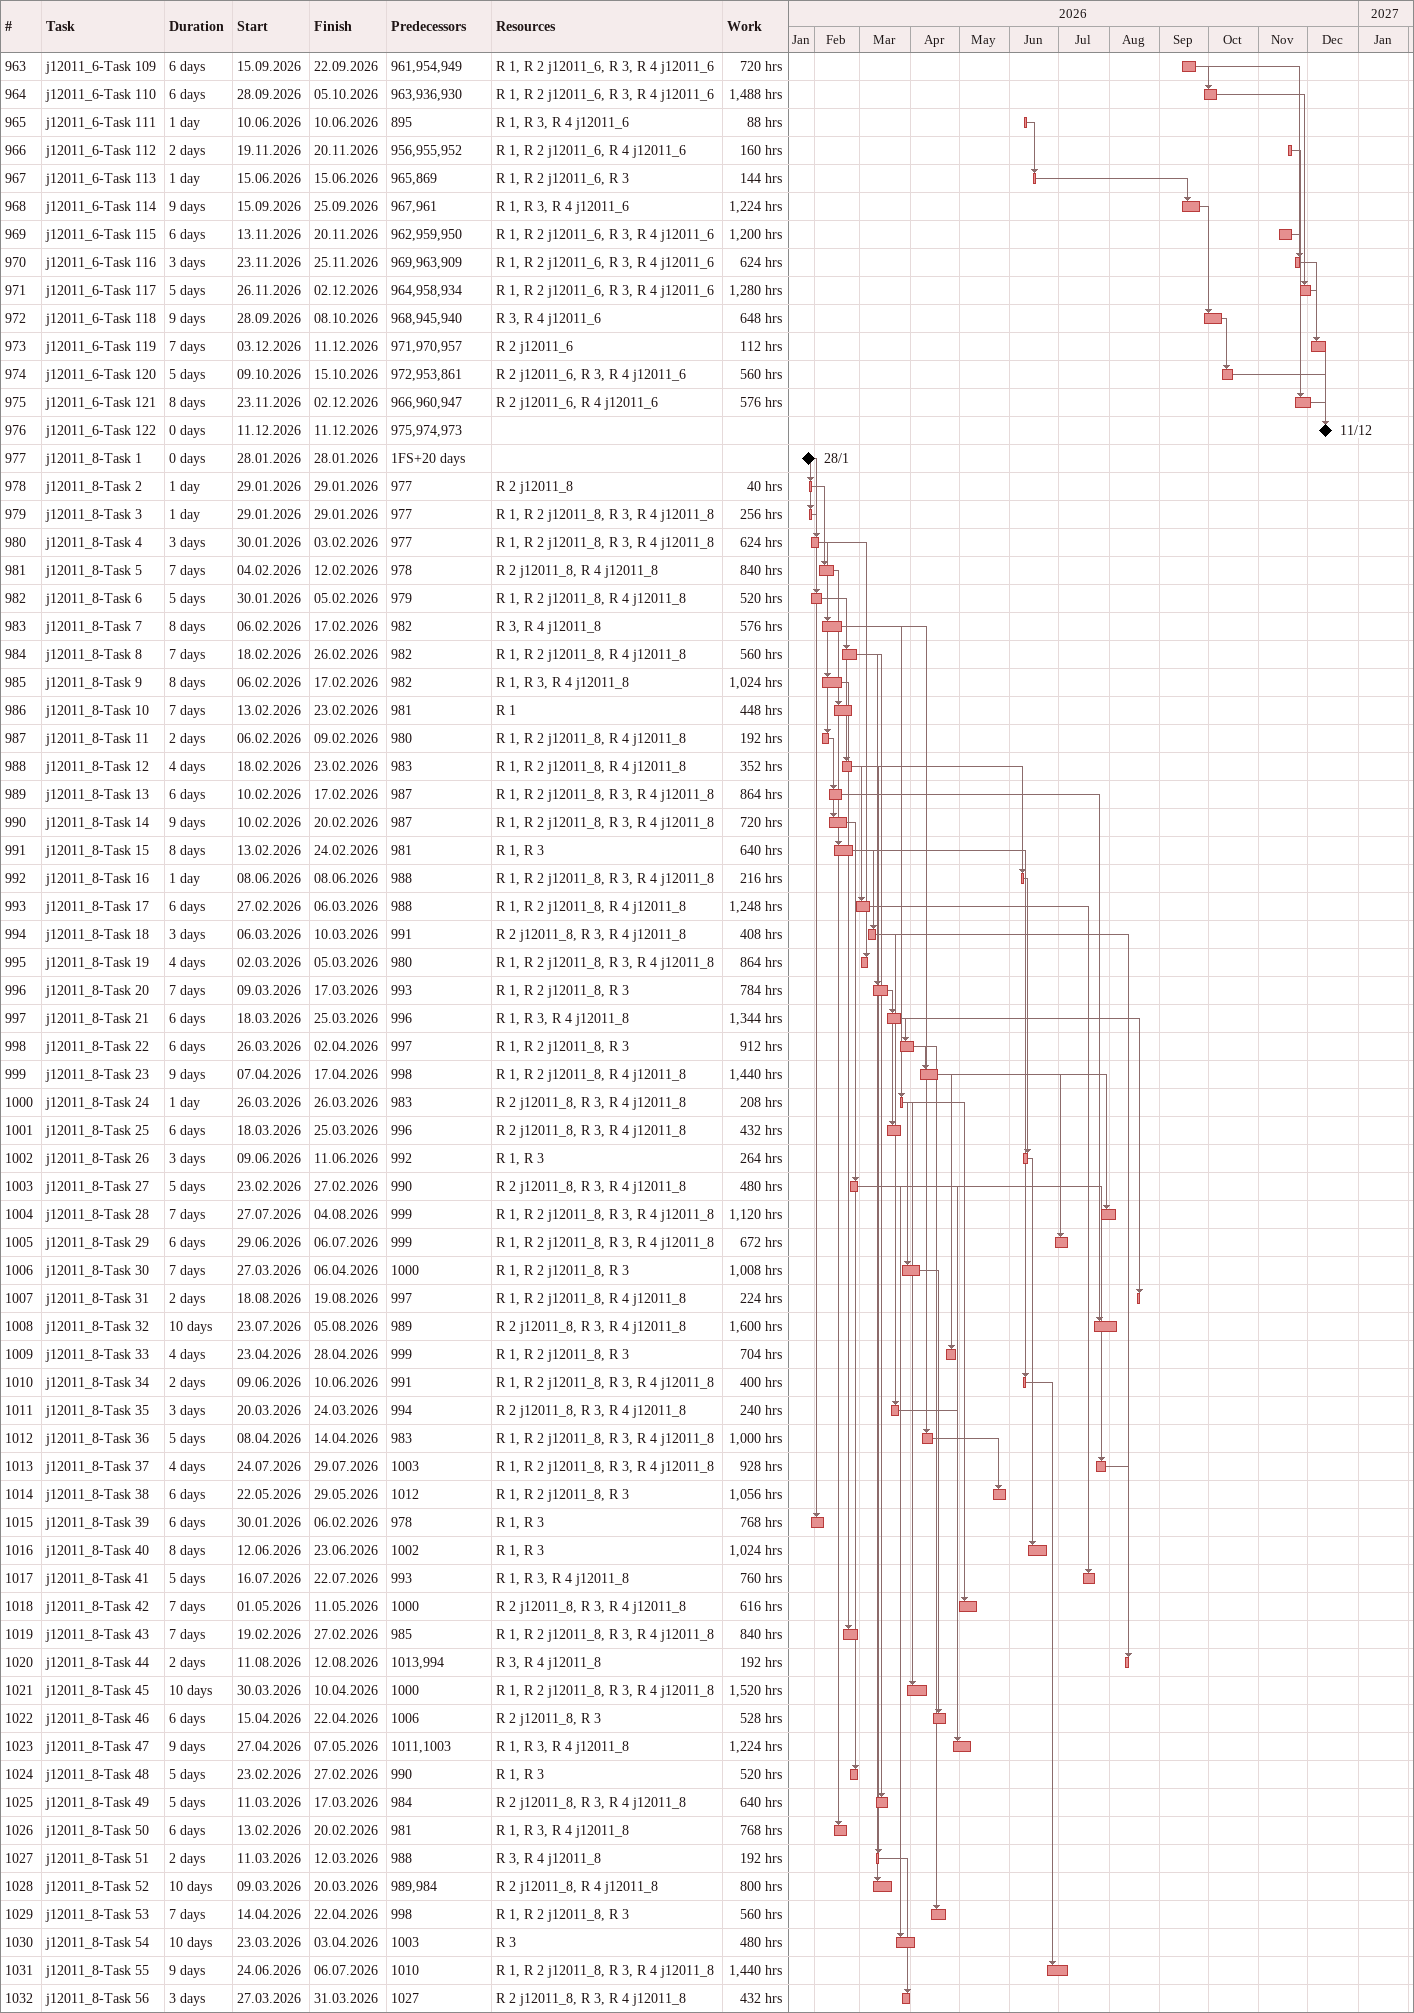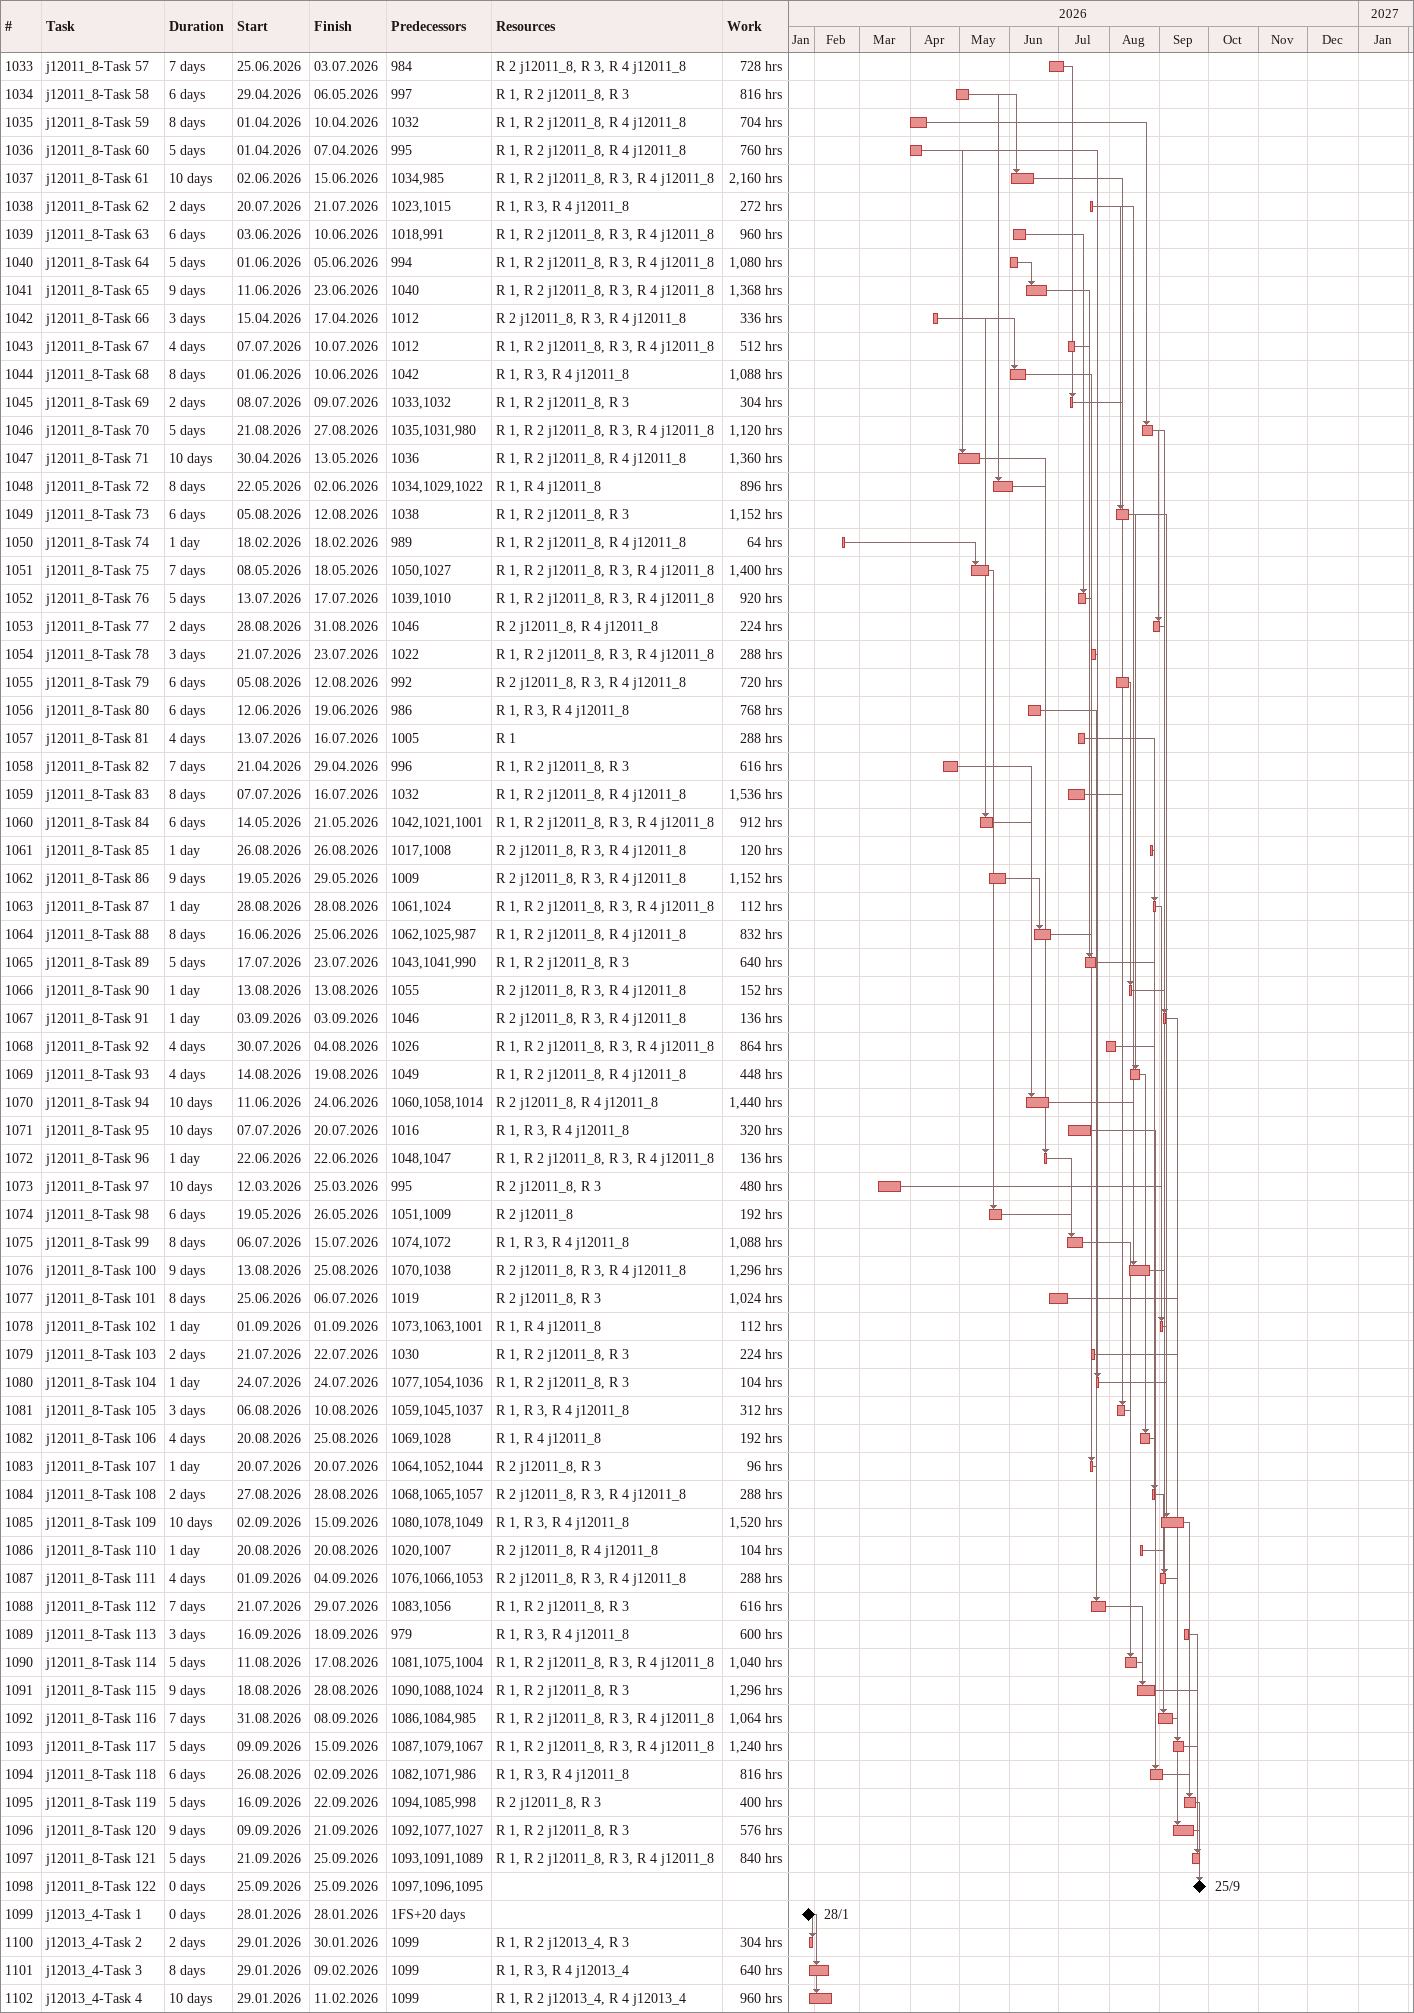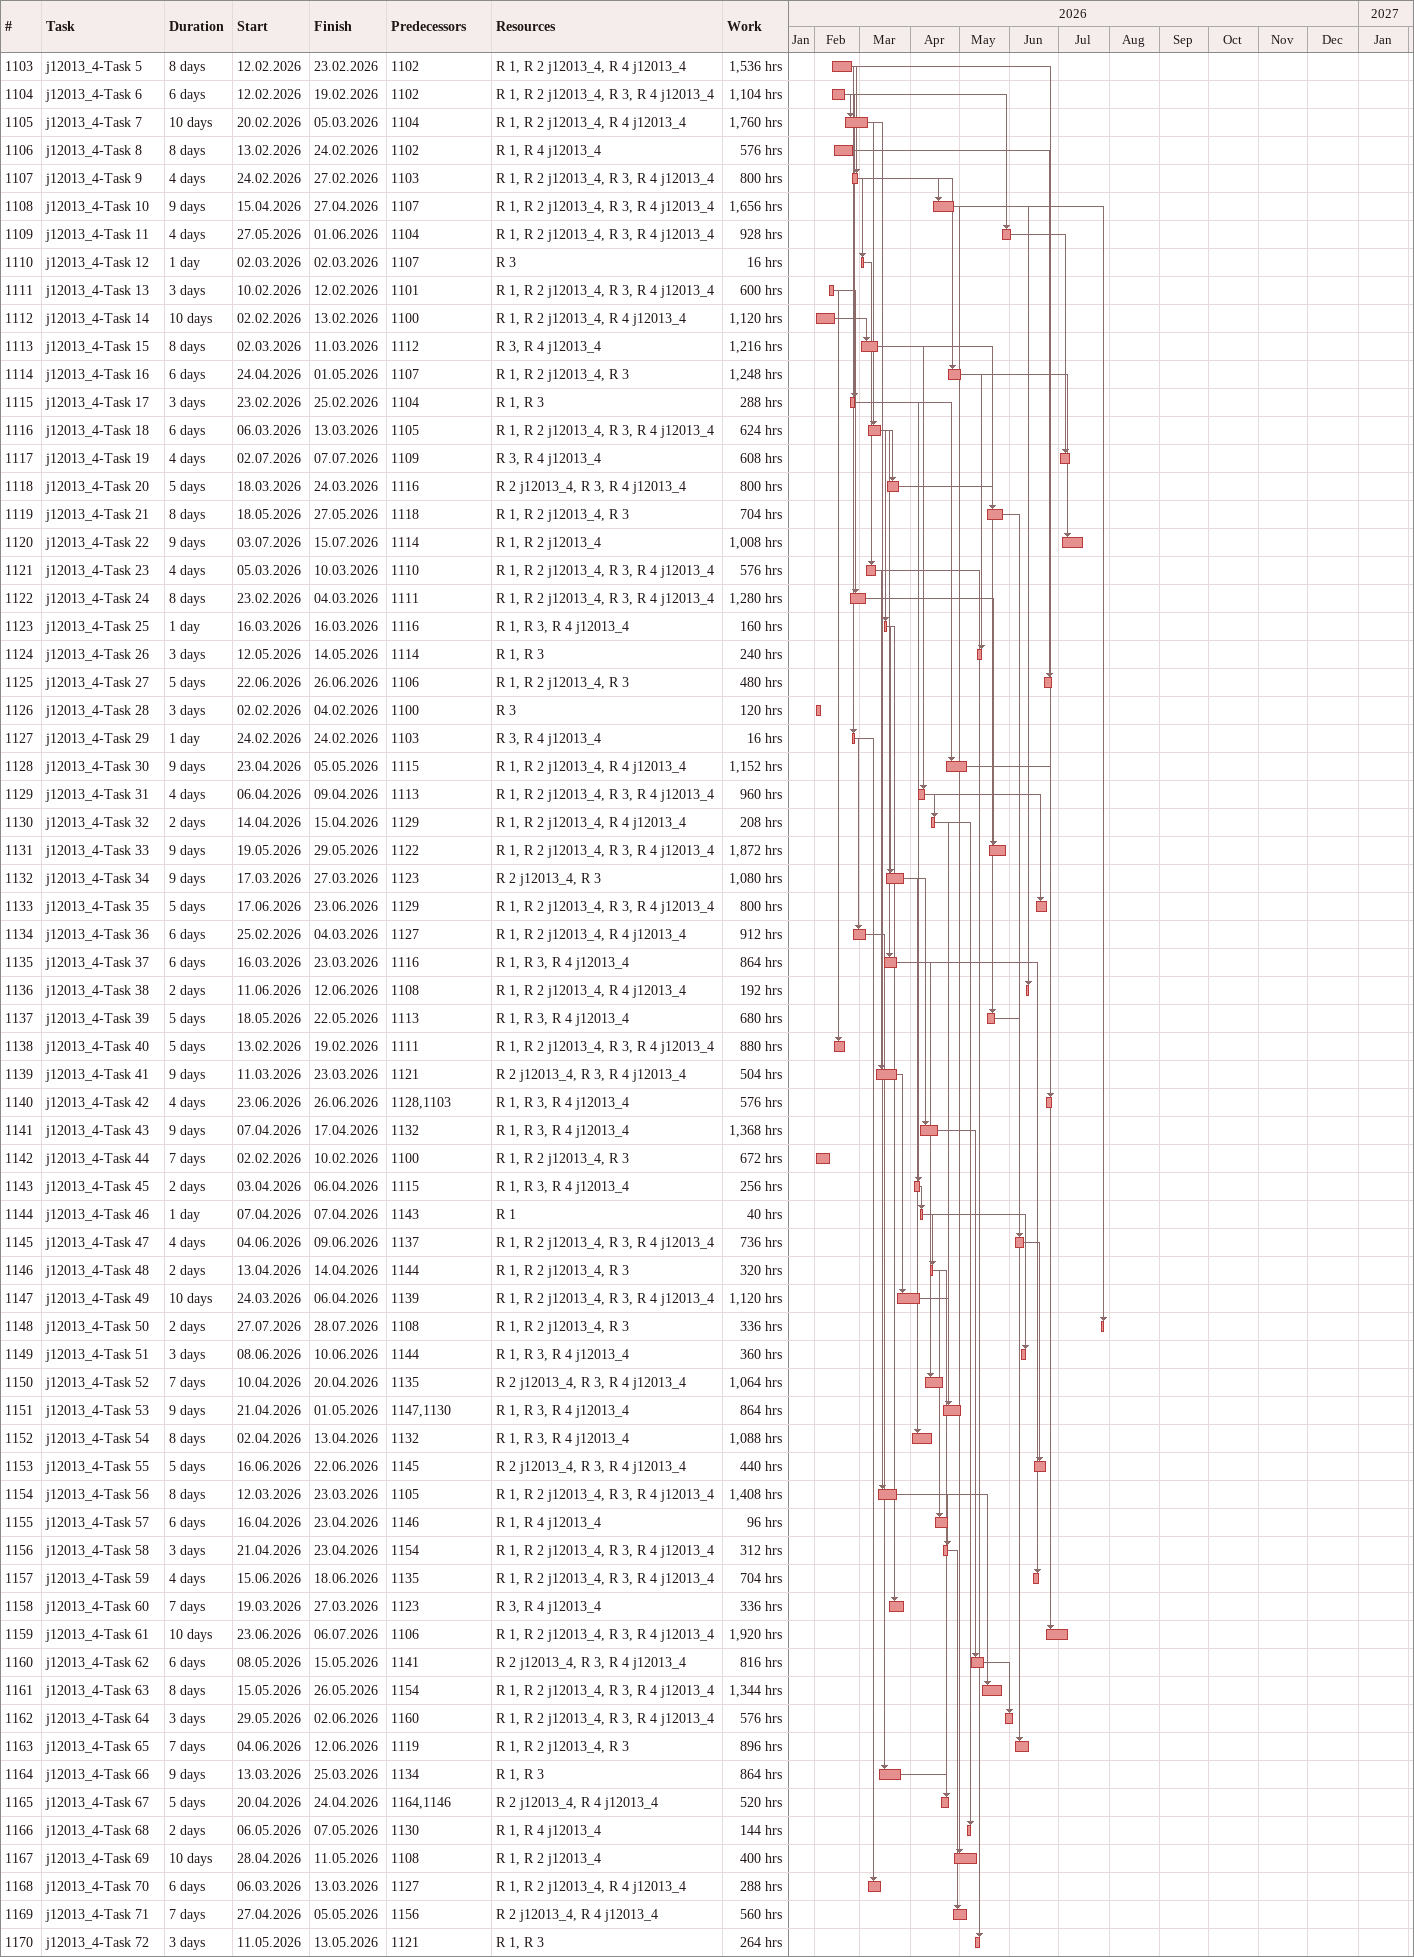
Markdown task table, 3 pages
| ID | Task | Duration | Start | Finish | Predecessors | Resources | Work (h) |
|---|---|---|---|---|---|---|---|
| 963 | j12011_6-Task 109 | 6d | 2026-09-15 | 2026-09-22 | 961, 954, 949 | R 1, R 2 j12011_6, R 3, R 4 j12011_6 | 720 |
| 964 | j12011_6-Task 110 | 6d | 2026-09-28 | 2026-10-05 | 963, 936, 930 | R 1, R 2 j12011_6, R 3, R 4 j12011_6 | 1488 |
| 965 | j12011_6-Task 111 | 1d | 2026-06-10 | 2026-06-10 | 895 | R 1, R 3, R 4 j12011_6 | 88 |
| 966 | j12011_6-Task 112 | 2d | 2026-11-19 | 2026-11-20 | 956, 955, 952 | R 1, R 2 j12011_6, R 4 j12011_6 | 160 |
| 967 | j12011_6-Task 113 | 1d | 2026-06-15 | 2026-06-15 | 965, 869 | R 1, R 2 j12011_6, R 3 | 144 |
| 968 | j12011_6-Task 114 | 9d | 2026-09-15 | 2026-09-25 | 967, 961 | R 1, R 3, R 4 j12011_6 | 1224 |
| 969 | j12011_6-Task 115 | 6d | 2026-11-13 | 2026-11-20 | 962, 959, 950 | R 1, R 2 j12011_6, R 3, R 4 j12011_6 | 1200 |
| 970 | j12011_6-Task 116 | 3d | 2026-11-23 | 2026-11-25 | 969, 963, 909 | R 1, R 2 j12011_6, R 3, R 4 j12011_6 | 624 |
| 971 | j12011_6-Task 117 | 5d | 2026-11-26 | 2026-12-02 | 964, 958, 934 | R 1, R 2 j12011_6, R 3, R 4 j12011_6 | 1280 |
| 972 | j12011_6-Task 118 | 9d | 2026-09-28 | 2026-10-08 | 968, 945, 940 | R 3, R 4 j12011_6 | 648 |
| 973 | j12011_6-Task 119 | 7d | 2026-12-03 | 2026-12-11 | 971, 970, 957 | R 2 j12011_6 | 112 |
| 974 | j12011_6-Task 120 | 5d | 2026-10-09 | 2026-10-15 | 972, 953, 861 | R 2 j12011_6, R 3, R 4 j12011_6 | 560 |
| 975 | j12011_6-Task 121 | 8d | 2026-11-23 | 2026-12-02 | 966, 960, 947 | R 2 j12011_6, R 4 j12011_6 | 576 |
| 976 | j12011_6-Task 122 | 0d | 2026-12-11 | 2026-12-11 | 975, 974, 973 |  |  |
| 977 | j12011_8-Task 1 | 0d | 2026-01-28 | 2026-01-28 | 1FS+20d |  |  |
| 978 | j12011_8-Task 2 | 1d | 2026-01-29 | 2026-01-29 | 977 | R 2 j12011_8 | 40 |
| 979 | j12011_8-Task 3 | 1d | 2026-01-29 | 2026-01-29 | 977 | R 1, R 2 j12011_8, R 3, R 4 j12011_8 | 256 |
| 980 | j12011_8-Task 4 | 3d | 2026-01-30 | 2026-02-03 | 977 | R 1, R 2 j12011_8, R 3, R 4 j12011_8 | 624 |
| 981 | j12011_8-Task 5 | 7d | 2026-02-04 | 2026-02-12 | 978 | R 2 j12011_8, R 4 j12011_8 | 840 |
| 982 | j12011_8-Task 6 | 5d | 2026-01-30 | 2026-02-05 | 979 | R 1, R 2 j12011_8, R 4 j12011_8 | 520 |
| 983 | j12011_8-Task 7 | 8d | 2026-02-06 | 2026-02-17 | 982 | R 3, R 4 j12011_8 | 576 |
| 984 | j12011_8-Task 8 | 7d | 2026-02-18 | 2026-02-26 | 982 | R 1, R 2 j12011_8, R 4 j12011_8 | 560 |
| 985 | j12011_8-Task 9 | 8d | 2026-02-06 | 2026-02-17 | 982 | R 1, R 3, R 4 j12011_8 | 1024 |
| 986 | j12011_8-Task 10 | 7d | 2026-02-13 | 2026-02-23 | 981 | R 1 | 448 |
| 987 | j12011_8-Task 11 | 2d | 2026-02-06 | 2026-02-09 | 980 | R 1, R 2 j12011_8, R 4 j12011_8 | 192 |
| 988 | j12011_8-Task 12 | 4d | 2026-02-18 | 2026-02-23 | 983 | R 1, R 2 j12011_8, R 4 j12011_8 | 352 |
| 989 | j12011_8-Task 13 | 6d | 2026-02-10 | 2026-02-17 | 987 | R 1, R 2 j12011_8, R 3, R 4 j12011_8 | 864 |
| 990 | j12011_8-Task 14 | 9d | 2026-02-10 | 2026-02-20 | 987 | R 1, R 2 j12011_8, R 3, R 4 j12011_8 | 720 |
| 991 | j12011_8-Task 15 | 8d | 2026-02-13 | 2026-02-24 | 981 | R 1, R 3 | 640 |
| 992 | j12011_8-Task 16 | 1d | 2026-06-08 | 2026-06-08 | 988 | R 1, R 2 j12011_8, R 3, R 4 j12011_8 | 216 |
| 993 | j12011_8-Task 17 | 6d | 2026-02-27 | 2026-03-06 | 988 | R 1, R 2 j12011_8, R 4 j12011_8 | 1248 |
| 994 | j12011_8-Task 18 | 3d | 2026-03-06 | 2026-03-10 | 991 | R 2 j12011_8, R 3, R 4 j12011_8 | 408 |
| 995 | j12011_8-Task 19 | 4d | 2026-03-02 | 2026-03-05 | 980 | R 1, R 2 j12011_8, R 3, R 4 j12011_8 | 864 |
| 996 | j12011_8-Task 20 | 7d | 2026-03-09 | 2026-03-17 | 993 | R 1, R 2 j12011_8, R 3 | 784 |
| 997 | j12011_8-Task 21 | 6d | 2026-03-18 | 2026-03-25 | 996 | R 1, R 3, R 4 j12011_8 | 1344 |
| 998 | j12011_8-Task 22 | 6d | 2026-03-26 | 2026-04-02 | 997 | R 1, R 2 j12011_8, R 3 | 912 |
| 999 | j12011_8-Task 23 | 9d | 2026-04-07 | 2026-04-17 | 998 | R 1, R 2 j12011_8, R 4 j12011_8 | 1440 |
| 1000 | j12011_8-Task 24 | 1d | 2026-03-26 | 2026-03-26 | 983 | R 2 j12011_8, R 3, R 4 j12011_8 | 208 |
| 1001 | j12011_8-Task 25 | 6d | 2026-03-18 | 2026-03-25 | 996 | R 2 j12011_8, R 3, R 4 j12011_8 | 432 |
| 1002 | j12011_8-Task 26 | 3d | 2026-06-09 | 2026-06-11 | 992 | R 1, R 3 | 264 |
| 1003 | j12011_8-Task 27 | 5d | 2026-02-23 | 2026-02-27 | 990 | R 2 j12011_8, R 3, R 4 j12011_8 | 480 |
| 1004 | j12011_8-Task 28 | 7d | 2026-07-27 | 2026-08-04 | 999 | R 1, R 2 j12011_8, R 3, R 4 j12011_8 | 1120 |
| 1005 | j12011_8-Task 29 | 6d | 2026-06-29 | 2026-07-06 | 999 | R 1, R 2 j12011_8, R 3, R 4 j12011_8 | 672 |
| 1006 | j12011_8-Task 30 | 7d | 2026-03-27 | 2026-04-06 | 1000 | R 1, R 2 j12011_8, R 3 | 1008 |
| 1007 | j12011_8-Task 31 | 2d | 2026-08-18 | 2026-08-19 | 997 | R 1, R 2 j12011_8, R 4 j12011_8 | 224 |
| 1008 | j12011_8-Task 32 | 10d | 2026-07-23 | 2026-08-05 | 989 | R 2 j12011_8, R 3, R 4 j12011_8 | 1600 |
| 1009 | j12011_8-Task 33 | 4d | 2026-04-23 | 2026-04-28 | 999 | R 1, R 2 j12011_8, R 3 | 704 |
| 1010 | j12011_8-Task 34 | 2d | 2026-06-09 | 2026-06-10 | 991 | R 1, R 2 j12011_8, R 3, R 4 j12011_8 | 400 |
| 1011 | j12011_8-Task 35 | 3d | 2026-03-20 | 2026-03-24 | 994 | R 2 j12011_8, R 3, R 4 j12011_8 | 240 |
| 1012 | j12011_8-Task 36 | 5d | 2026-04-08 | 2026-04-14 | 983 | R 1, R 2 j12011_8, R 3, R 4 j12011_8 | 1000 |
| 1013 | j12011_8-Task 37 | 4d | 2026-07-24 | 2026-07-29 | 1003 | R 1, R 2 j12011_8, R 3, R 4 j12011_8 | 928 |
| 1014 | j12011_8-Task 38 | 6d | 2026-05-22 | 2026-05-29 | 1012 | R 1, R 2 j12011_8, R 3 | 1056 |
| 1015 | j12011_8-Task 39 | 6d | 2026-01-30 | 2026-02-06 | 978 | R 1, R 3 | 768 |
| 1016 | j12011_8-Task 40 | 8d | 2026-06-12 | 2026-06-23 | 1002 | R 1, R 3 | 1024 |
| 1017 | j12011_8-Task 41 | 5d | 2026-07-16 | 2026-07-22 | 993 | R 1, R 3, R 4 j12011_8 | 760 |
| 1018 | j12011_8-Task 42 | 7d | 2026-05-01 | 2026-05-11 | 1000 | R 2 j12011_8, R 3, R 4 j12011_8 | 616 |
| 1019 | j12011_8-Task 43 | 7d | 2026-02-19 | 2026-02-27 | 985 | R 1, R 2 j12011_8, R 3, R 4 j12011_8 | 840 |
| 1020 | j12011_8-Task 44 | 2d | 2026-08-11 | 2026-08-12 | 1013, 994 | R 3, R 4 j12011_8 | 192 |
| 1021 | j12011_8-Task 45 | 10d | 2026-03-30 | 2026-04-10 | 1000 | R 1, R 2 j12011_8, R 3, R 4 j12011_8 | 1520 |
| 1022 | j12011_8-Task 46 | 6d | 2026-04-15 | 2026-04-22 | 1006 | R 2 j12011_8, R 3 | 528 |
| 1023 | j12011_8-Task 47 | 9d | 2026-04-27 | 2026-05-07 | 1011, 1003 | R 1, R 3, R 4 j12011_8 | 1224 |
| 1024 | j12011_8-Task 48 | 5d | 2026-02-23 | 2026-02-27 | 990 | R 1, R 3 | 520 |
| 1025 | j12011_8-Task 49 | 5d | 2026-03-11 | 2026-03-17 | 984 | R 2 j12011_8, R 3, R 4 j12011_8 | 640 |
| 1026 | j12011_8-Task 50 | 6d | 2026-02-13 | 2026-02-20 | 981 | R 1, R 3, R 4 j12011_8 | 768 |
| 1027 | j12011_8-Task 51 | 2d | 2026-03-11 | 2026-03-12 | 988 | R 3, R 4 j12011_8 | 192 |
| 1028 | j12011_8-Task 52 | 10d | 2026-03-09 | 2026-03-20 | 989, 984 | R 2 j12011_8, R 4 j12011_8 | 800 |
| 1029 | j12011_8-Task 53 | 7d | 2026-04-14 | 2026-04-22 | 998 | R 1, R 2 j12011_8, R 3 | 560 |
| 1030 | j12011_8-Task 54 | 10d | 2026-03-23 | 2026-04-03 | 1003 | R 3 | 480 |
| 1031 | j12011_8-Task 55 | 9d | 2026-06-24 | 2026-07-06 | 1010 | R 1, R 2 j12011_8, R 3, R 4 j12011_8 | 1440 |
| 1032 | j12011_8-Task 56 | 3d | 2026-03-27 | 2026-03-31 | 1027 | R 2 j12011_8, R 3, R 4 j12011_8 | 432 |
| 1033 | j12011_8-Task 57 | 7d | 2026-06-25 | 2026-07-03 | 984 | R 2 j12011_8, R 3, R 4 j12011_8 | 728 |
| 1034 | j12011_8-Task 58 | 6d | 2026-04-29 | 2026-05-06 | 997 | R 1, R 2 j12011_8, R 3 | 816 |
| 1035 | j12011_8-Task 59 | 8d | 2026-04-01 | 2026-04-10 | 1032 | R 1, R 2 j12011_8, R 4 j12011_8 | 704 |
| 1036 | j12011_8-Task 60 | 5d | 2026-04-01 | 2026-04-07 | 995 | R 1, R 2 j12011_8, R 4 j12011_8 | 760 |
| 1037 | j12011_8-Task 61 | 10d | 2026-06-02 | 2026-06-15 | 1034, 985 | R 1, R 2 j12011_8, R 3, R 4 j12011_8 | 2160 |
| 1038 | j12011_8-Task 62 | 2d | 2026-07-20 | 2026-07-21 | 1023, 1015 | R 1, R 3, R 4 j12011_8 | 272 |
| 1039 | j12011_8-Task 63 | 6d | 2026-06-03 | 2026-06-10 | 1018, 991 | R 1, R 2 j12011_8, R 3, R 4 j12011_8 | 960 |
| 1040 | j12011_8-Task 64 | 5d | 2026-06-01 | 2026-06-05 | 994 | R 1, R 2 j12011_8, R 3, R 4 j12011_8 | 1080 |
| 1041 | j12011_8-Task 65 | 9d | 2026-06-11 | 2026-06-23 | 1040 | R 1, R 2 j12011_8, R 3, R 4 j12011_8 | 1368 |
| 1042 | j12011_8-Task 66 | 3d | 2026-04-15 | 2026-04-17 | 1012 | R 2 j12011_8, R 3, R 4 j12011_8 | 336 |
| 1043 | j12011_8-Task 67 | 4d | 2026-07-07 | 2026-07-10 | 1012 | R 1, R 2 j12011_8, R 3, R 4 j12011_8 | 512 |
| 1044 | j12011_8-Task 68 | 8d | 2026-06-01 | 2026-06-10 | 1042 | R 1, R 3, R 4 j12011_8 | 1088 |
| 1045 | j12011_8-Task 69 | 2d | 2026-07-08 | 2026-07-09 | 1033, 1032 | R 1, R 2 j12011_8, R 3 | 304 |
| 1046 | j12011_8-Task 70 | 5d | 2026-08-21 | 2026-08-27 | 1035, 1031, 980 | R 1, R 2 j12011_8, R 3, R 4 j12011_8 | 1120 |
| 1047 | j12011_8-Task 71 | 10d | 2026-04-30 | 2026-05-13 | 1036 | R 1, R 2 j12011_8, R 4 j12011_8 | 1360 |
| 1048 | j12011_8-Task 72 | 8d | 2026-05-22 | 2026-06-02 | 1034, 1029, 1022 | R 1, R 4 j12011_8 | 896 |
| 1049 | j12011_8-Task 73 | 6d | 2026-08-05 | 2026-08-12 | 1038 | R 1, R 2 j12011_8, R 3 | 1152 |
| 1050 | j12011_8-Task 74 | 1d | 2026-02-18 | 2026-02-18 | 989 | R 1, R 2 j12011_8, R 4 j12011_8 | 64 |
| 1051 | j12011_8-Task 75 | 7d | 2026-05-08 | 2026-05-18 | 1050, 1027 | R 1, R 2 j12011_8, R 3, R 4 j12011_8 | 1400 |
| 1052 | j12011_8-Task 76 | 5d | 2026-07-13 | 2026-07-17 | 1039, 1010 | R 1, R 2 j12011_8, R 3, R 4 j12011_8 | 920 |
| 1053 | j12011_8-Task 77 | 2d | 2026-08-28 | 2026-08-31 | 1046 | R 2 j12011_8, R 4 j12011_8 | 224 |
| 1054 | j12011_8-Task 78 | 3d | 2026-07-21 | 2026-07-23 | 1022 | R 1, R 2 j12011_8, R 3, R 4 j12011_8 | 288 |
| 1055 | j12011_8-Task 79 | 6d | 2026-08-05 | 2026-08-12 | 992 | R 2 j12011_8, R 3, R 4 j12011_8 | 720 |
| 1056 | j12011_8-Task 80 | 6d | 2026-06-12 | 2026-06-19 | 986 | R 1, R 3, R 4 j12011_8 | 768 |
| 1057 | j12011_8-Task 81 | 4d | 2026-07-13 | 2026-07-16 | 1005 | R 1 | 288 |
| 1058 | j12011_8-Task 82 | 7d | 2026-04-21 | 2026-04-29 | 996 | R 1, R 2 j12011_8, R 3 | 616 |
| 1059 | j12011_8-Task 83 | 8d | 2026-07-07 | 2026-07-16 | 1032 | R 1, R 2 j12011_8, R 4 j12011_8 | 1536 |
| 1060 | j12011_8-Task 84 | 6d | 2026-05-14 | 2026-05-21 | 1042, 1021, 1001 | R 1, R 2 j12011_8, R 3, R 4 j12011_8 | 912 |
| 1061 | j12011_8-Task 85 | 1d | 2026-08-26 | 2026-08-26 | 1017, 1008 | R 2 j12011_8, R 3, R 4 j12011_8 | 120 |
| 1062 | j12011_8-Task 86 | 9d | 2026-05-19 | 2026-05-29 | 1009 | R 2 j12011_8, R 3, R 4 j12011_8 | 1152 |
| 1063 | j12011_8-Task 87 | 1d | 2026-08-28 | 2026-08-28 | 1061, 1024 | R 1, R 2 j12011_8, R 3, R 4 j12011_8 | 112 |
| 1064 | j12011_8-Task 88 | 8d | 2026-06-16 | 2026-06-25 | 1062, 1025, 987 | R 1, R 2 j12011_8, R 4 j12011_8 | 832 |
| 1065 | j12011_8-Task 89 | 5d | 2026-07-17 | 2026-07-23 | 1043, 1041, 990 | R 1, R 2 j12011_8, R 3 | 640 |
| 1066 | j12011_8-Task 90 | 1d | 2026-08-13 | 2026-08-13 | 1055 | R 2 j12011_8, R 3, R 4 j12011_8 | 152 |
| 1067 | j12011_8-Task 91 | 1d | 2026-09-03 | 2026-09-03 | 1046 | R 2 j12011_8, R 3, R 4 j12011_8 | 136 |
| 1068 | j12011_8-Task 92 | 4d | 2026-07-30 | 2026-08-04 | 1026 | R 1, R 2 j12011_8, R 3, R 4 j12011_8 | 864 |
| 1069 | j12011_8-Task 93 | 4d | 2026-08-14 | 2026-08-19 | 1049 | R 1, R 2 j12011_8, R 4 j12011_8 | 448 |
| 1070 | j12011_8-Task 94 | 10d | 2026-06-11 | 2026-06-24 | 1060, 1058, 1014 | R 2 j12011_8, R 4 j12011_8 | 1440 |
| 1071 | j12011_8-Task 95 | 10d | 2026-07-07 | 2026-07-20 | 1016 | R 1, R 3, R 4 j12011_8 | 320 |
| 1072 | j12011_8-Task 96 | 1d | 2026-06-22 | 2026-06-22 | 1048, 1047 | R 1, R 2 j12011_8, R 3, R 4 j12011_8 | 136 |
| 1073 | j12011_8-Task 97 | 10d | 2026-03-12 | 2026-03-25 | 995 | R 2 j12011_8, R 3 | 480 |
| 1074 | j12011_8-Task 98 | 6d | 2026-05-19 | 2026-05-26 | 1051, 1009 | R 2 j12011_8 | 192 |
| 1075 | j12011_8-Task 99 | 8d | 2026-07-06 | 2026-07-15 | 1074, 1072 | R 1, R 3, R 4 j12011_8 | 1088 |
| 1076 | j12011_8-Task 100 | 9d | 2026-08-13 | 2026-08-25 | 1070, 1038 | R 2 j12011_8, R 3, R 4 j12011_8 | 1296 |
| 1077 | j12011_8-Task 101 | 8d | 2026-06-25 | 2026-07-06 | 1019 | R 2 j12011_8, R 3 | 1024 |
| 1078 | j12011_8-Task 102 | 1d | 2026-09-01 | 2026-09-01 | 1073, 1063, 1001 | R 1, R 4 j12011_8 | 112 |
| 1079 | j12011_8-Task 103 | 2d | 2026-07-21 | 2026-07-22 | 1030 | R 1, R 2 j12011_8, R 3 | 224 |
| 1080 | j12011_8-Task 104 | 1d | 2026-07-24 | 2026-07-24 | 1077, 1054, 1036 | R 1, R 2 j12011_8, R 3 | 104 |
| 1081 | j12011_8-Task 105 | 3d | 2026-08-06 | 2026-08-10 | 1059, 1045, 1037 | R 1, R 3, R 4 j12011_8 | 312 |
| 1082 | j12011_8-Task 106 | 4d | 2026-08-20 | 2026-08-25 | 1069, 1028 | R 1, R 4 j12011_8 | 192 |
| 1083 | j12011_8-Task 107 | 1d | 2026-07-20 | 2026-07-20 | 1064, 1052, 1044 | R 2 j12011_8, R 3 | 96 |
| 1084 | j12011_8-Task 108 | 2d | 2026-08-27 | 2026-08-28 | 1068, 1065, 1057 | R 2 j12011_8, R 3, R 4 j12011_8 | 288 |
| 1085 | j12011_8-Task 109 | 10d | 2026-09-02 | 2026-09-15 | 1080, 1078, 1049 | R 1, R 3, R 4 j12011_8 | 1520 |
| 1086 | j12011_8-Task 110 | 1d | 2026-08-20 | 2026-08-20 | 1020, 1007 | R 2 j12011_8, R 4 j12011_8 | 104 |
| 1087 | j12011_8-Task 111 | 4d | 2026-09-01 | 2026-09-04 | 1076, 1066, 1053 | R 2 j12011_8, R 3, R 4 j12011_8 | 288 |
| 1088 | j12011_8-Task 112 | 7d | 2026-07-21 | 2026-07-29 | 1083, 1056 | R 1, R 2 j12011_8, R 3 | 616 |
| 1089 | j12011_8-Task 113 | 3d | 2026-09-16 | 2026-09-18 | 979 | R 1, R 3, R 4 j12011_8 | 600 |
| 1090 | j12011_8-Task 114 | 5d | 2026-08-11 | 2026-08-17 | 1081, 1075, 1004 | R 1, R 2 j12011_8, R 3, R 4 j12011_8 | 1040 |
| 1091 | j12011_8-Task 115 | 9d | 2026-08-18 | 2026-08-28 | 1090, 1088, 1024 | R 1, R 2 j12011_8, R 3 | 1296 |
| 1092 | j12011_8-Task 116 | 7d | 2026-08-31 | 2026-09-08 | 1086, 1084, 985 | R 1, R 2 j12011_8, R 3, R 4 j12011_8 | 1064 |
| 1093 | j12011_8-Task 117 | 5d | 2026-09-09 | 2026-09-15 | 1087, 1079, 1067 | R 1, R 2 j12011_8, R 3, R 4 j12011_8 | 1240 |
| 1094 | j12011_8-Task 118 | 6d | 2026-08-26 | 2026-09-02 | 1082, 1071, 986 | R 1, R 3, R 4 j12011_8 | 816 |
| 1095 | j12011_8-Task 119 | 5d | 2026-09-16 | 2026-09-22 | 1094, 1085, 998 | R 2 j12011_8, R 3 | 400 |
| 1096 | j12011_8-Task 120 | 9d | 2026-09-09 | 2026-09-21 | 1092, 1077, 1027 | R 1, R 2 j12011_8, R 3 | 576 |
| 1097 | j12011_8-Task 121 | 5d | 2026-09-21 | 2026-09-25 | 1093, 1091, 1089 | R 1, R 2 j12011_8, R 3, R 4 j12011_8 | 840 |
| 1098 | j12011_8-Task 122 | 0d | 2026-09-25 | 2026-09-25 | 1097, 1096, 1095 |  |  |
| 1099 | j12013_4-Task 1 | 0d | 2026-01-28 | 2026-01-28 | 1FS+20d |  |  |
| 1100 | j12013_4-Task 2 | 2d | 2026-01-29 | 2026-01-30 | 1099 | R 1, R 2 j12013_4, R 3 | 304 |
| 1101 | j12013_4-Task 3 | 8d | 2026-01-29 | 2026-02-09 | 1099 | R 1, R 3, R 4 j12013_4 | 640 |
| 1102 | j12013_4-Task 4 | 10d | 2026-01-29 | 2026-02-11 | 1099 | R 1, R 2 j12013_4, R 4 j12013_4 | 960 |
| 1103 | j12013_4-Task 5 | 8d | 2026-02-12 | 2026-02-23 | 1102 | R 1, R 2 j12013_4, R 4 j12013_4 | 1536 |
| 1104 | j12013_4-Task 6 | 6d | 2026-02-12 | 2026-02-19 | 1102 | R 1, R 2 j12013_4, R 3, R 4 j12013_4 | 1104 |
| 1105 | j12013_4-Task 7 | 10d | 2026-02-20 | 2026-03-05 | 1104 | R 1, R 2 j12013_4, R 4 j12013_4 | 1760 |
| 1106 | j12013_4-Task 8 | 8d | 2026-02-13 | 2026-02-24 | 1102 | R 1, R 4 j12013_4 | 576 |
| 1107 | j12013_4-Task 9 | 4d | 2026-02-24 | 2026-02-27 | 1103 | R 1, R 2 j12013_4, R 3, R 4 j12013_4 | 800 |
| 1108 | j12013_4-Task 10 | 9d | 2026-04-15 | 2026-04-27 | 1107 | R 1, R 2 j12013_4, R 3, R 4 j12013_4 | 1656 |
| 1109 | j12013_4-Task 11 | 4d | 2026-05-27 | 2026-06-01 | 1104 | R 1, R 2 j12013_4, R 3, R 4 j12013_4 | 928 |
| 1110 | j12013_4-Task 12 | 1d | 2026-03-02 | 2026-03-02 | 1107 | R 3 | 16 |
| 1111 | j12013_4-Task 13 | 3d | 2026-02-10 | 2026-02-12 | 1101 | R 1, R 2 j12013_4, R 3, R 4 j12013_4 | 600 |
| 1112 | j12013_4-Task 14 | 10d | 2026-02-02 | 2026-02-13 | 1100 | R 1, R 2 j12013_4, R 4 j12013_4 | 1120 |
| 1113 | j12013_4-Task 15 | 8d | 2026-03-02 | 2026-03-11 | 1112 | R 3, R 4 j12013_4 | 1216 |
| 1114 | j12013_4-Task 16 | 6d | 2026-04-24 | 2026-05-01 | 1107 | R 1, R 2 j12013_4, R 3 | 1248 |
| 1115 | j12013_4-Task 17 | 3d | 2026-02-23 | 2026-02-25 | 1104 | R 1, R 3 | 288 |
| 1116 | j12013_4-Task 18 | 6d | 2026-03-06 | 2026-03-13 | 1105 | R 1, R 2 j12013_4, R 3, R 4 j12013_4 | 624 |
| 1117 | j12013_4-Task 19 | 4d | 2026-07-02 | 2026-07-07 | 1109 | R 3, R 4 j12013_4 | 608 |
| 1118 | j12013_4-Task 20 | 5d | 2026-03-18 | 2026-03-24 | 1116 | R 2 j12013_4, R 3, R 4 j12013_4 | 800 |
| 1119 | j12013_4-Task 21 | 8d | 2026-05-18 | 2026-05-27 | 1118 | R 1, R 2 j12013_4, R 3 | 704 |
| 1120 | j12013_4-Task 22 | 9d | 2026-07-03 | 2026-07-15 | 1114 | R 1, R 2 j12013_4 | 1008 |
| 1121 | j12013_4-Task 23 | 4d | 2026-03-05 | 2026-03-10 | 1110 | R 1, R 2 j12013_4, R 3, R 4 j12013_4 | 576 |
| 1122 | j12013_4-Task 24 | 8d | 2026-02-23 | 2026-03-04 | 1111 | R 1, R 2 j12013_4, R 3, R 4 j12013_4 | 1280 |
| 1123 | j12013_4-Task 25 | 1d | 2026-03-16 | 2026-03-16 | 1116 | R 1, R 3, R 4 j12013_4 | 160 |
| 1124 | j12013_4-Task 26 | 3d | 2026-05-12 | 2026-05-14 | 1114 | R 1, R 3 | 240 |
| 1125 | j12013_4-Task 27 | 5d | 2026-06-22 | 2026-06-26 | 1106 | R 1, R 2 j12013_4, R 3 | 480 |
| 1126 | j12013_4-Task 28 | 3d | 2026-02-02 | 2026-02-04 | 1100 | R 3 | 120 |
| 1127 | j12013_4-Task 29 | 1d | 2026-02-24 | 2026-02-24 | 1103 | R 3, R 4 j12013_4 | 16 |
| 1128 | j12013_4-Task 30 | 9d | 2026-04-23 | 2026-05-05 | 1115 | R 1, R 2 j12013_4, R 4 j12013_4 | 1152 |
| 1129 | j12013_4-Task 31 | 4d | 2026-04-06 | 2026-04-09 | 1113 | R 1, R 2 j12013_4, R 3, R 4 j12013_4 | 960 |
| 1130 | j12013_4-Task 32 | 2d | 2026-04-14 | 2026-04-15 | 1129 | R 1, R 2 j12013_4, R 4 j12013_4 | 208 |
| 1131 | j12013_4-Task 33 | 9d | 2026-05-19 | 2026-05-29 | 1122 | R 1, R 2 j12013_4, R 3, R 4 j12013_4 | 1872 |
| 1132 | j12013_4-Task 34 | 9d | 2026-03-17 | 2026-03-27 | 1123 | R 2 j12013_4, R 3 | 1080 |
| 1133 | j12013_4-Task 35 | 5d | 2026-06-17 | 2026-06-23 | 1129 | R 1, R 2 j12013_4, R 3, R 4 j12013_4 | 800 |
| 1134 | j12013_4-Task 36 | 6d | 2026-02-25 | 2026-03-04 | 1127 | R 1, R 2 j12013_4, R 4 j12013_4 | 912 |
| 1135 | j12013_4-Task 37 | 6d | 2026-03-16 | 2026-03-23 | 1116 | R 1, R 3, R 4 j12013_4 | 864 |
| 1136 | j12013_4-Task 38 | 2d | 2026-06-11 | 2026-06-12 | 1108 | R 1, R 2 j12013_4, R 4 j12013_4 | 192 |
| 1137 | j12013_4-Task 39 | 5d | 2026-05-18 | 2026-05-22 | 1113 | R 1, R 3, R 4 j12013_4 | 680 |
| 1138 | j12013_4-Task 40 | 5d | 2026-02-13 | 2026-02-19 | 1111 | R 1, R 2 j12013_4, R 3, R 4 j12013_4 | 880 |
| 1139 | j12013_4-Task 41 | 9d | 2026-03-11 | 2026-03-23 | 1121 | R 2 j12013_4, R 3, R 4 j12013_4 | 504 |
| 1140 | j12013_4-Task 42 | 4d | 2026-06-23 | 2026-06-26 | 1128, 1103 | R 1, R 3, R 4 j12013_4 | 576 |
| 1141 | j12013_4-Task 43 | 9d | 2026-04-07 | 2026-04-17 | 1132 | R 1, R 3, R 4 j12013_4 | 1368 |
| 1142 | j12013_4-Task 44 | 7d | 2026-02-02 | 2026-02-10 | 1100 | R 1, R 2 j12013_4, R 3 | 672 |
| 1143 | j12013_4-Task 45 | 2d | 2026-04-03 | 2026-04-06 | 1115 | R 1, R 3, R 4 j12013_4 | 256 |
| 1144 | j12013_4-Task 46 | 1d | 2026-04-07 | 2026-04-07 | 1143 | R 1 | 40 |
| 1145 | j12013_4-Task 47 | 4d | 2026-06-04 | 2026-06-09 | 1137 | R 1, R 2 j12013_4, R 3, R 4 j12013_4 | 736 |
| 1146 | j12013_4-Task 48 | 2d | 2026-04-13 | 2026-04-14 | 1144 | R 1, R 2 j12013_4, R 3 | 320 |
| 1147 | j12013_4-Task 49 | 10d | 2026-03-24 | 2026-04-06 | 1139 | R 1, R 2 j12013_4, R 3, R 4 j12013_4 | 1120 |
| 1148 | j12013_4-Task 50 | 2d | 2026-07-27 | 2026-07-28 | 1108 | R 1, R 2 j12013_4, R 3 | 336 |
| 1149 | j12013_4-Task 51 | 3d | 2026-06-08 | 2026-06-10 | 1144 | R 1, R 3, R 4 j12013_4 | 360 |
| 1150 | j12013_4-Task 52 | 7d | 2026-04-10 | 2026-04-20 | 1135 | R 2 j12013_4, R 3, R 4 j12013_4 | 1064 |
| 1151 | j12013_4-Task 53 | 9d | 2026-04-21 | 2026-05-01 | 1147, 1130 | R 1, R 3, R 4 j12013_4 | 864 |
| 1152 | j12013_4-Task 54 | 8d | 2026-04-02 | 2026-04-13 | 1132 | R 1, R 3, R 4 j12013_4 | 1088 |
| 1153 | j12013_4-Task 55 | 5d | 2026-06-16 | 2026-06-22 | 1145 | R 2 j12013_4, R 3, R 4 j12013_4 | 440 |
| 1154 | j12013_4-Task 56 | 8d | 2026-03-12 | 2026-03-23 | 1105 | R 1, R 2 j12013_4, R 3, R 4 j12013_4 | 1408 |
| 1155 | j12013_4-Task 57 | 6d | 2026-04-16 | 2026-04-23 | 1146 | R 1, R 4 j12013_4 | 96 |
| 1156 | j12013_4-Task 58 | 3d | 2026-04-21 | 2026-04-23 | 1154 | R 1, R 2 j12013_4, R 3, R 4 j12013_4 | 312 |
| 1157 | j12013_4-Task 59 | 4d | 2026-06-15 | 2026-06-18 | 1135 | R 1, R 2 j12013_4, R 3, R 4 j12013_4 | 704 |
| 1158 | j12013_4-Task 60 | 7d | 2026-03-19 | 2026-03-27 | 1123 | R 3, R 4 j12013_4 | 336 |
| 1159 | j12013_4-Task 61 | 10d | 2026-06-23 | 2026-07-06 | 1106 | R 1, R 2 j12013_4, R 3, R 4 j12013_4 | 1920 |
| 1160 | j12013_4-Task 62 | 6d | 2026-05-08 | 2026-05-15 | 1141 | R 2 j12013_4, R 3, R 4 j12013_4 | 816 |
| 1161 | j12013_4-Task 63 | 8d | 2026-05-15 | 2026-05-26 | 1154 | R 1, R 2 j12013_4, R 3, R 4 j12013_4 | 1344 |
| 1162 | j12013_4-Task 64 | 3d | 2026-05-29 | 2026-06-02 | 1160 | R 1, R 2 j12013_4, R 3, R 4 j12013_4 | 576 |
| 1163 | j12013_4-Task 65 | 7d | 2026-06-04 | 2026-06-12 | 1119 | R 1, R 2 j12013_4, R 3 | 896 |
| 1164 | j12013_4-Task 66 | 9d | 2026-03-13 | 2026-03-25 | 1134 | R 1, R 3 | 864 |
| 1165 | j12013_4-Task 67 | 5d | 2026-04-20 | 2026-04-24 | 1164, 1146 | R 2 j12013_4, R 4 j12013_4 | 520 |
| 1166 | j12013_4-Task 68 | 2d | 2026-05-06 | 2026-05-07 | 1130 | R 1, R 4 j12013_4 | 144 |
| 1167 | j12013_4-Task 69 | 10d | 2026-04-28 | 2026-05-11 | 1108 | R 1, R 2 j12013_4 | 400 |
| 1168 | j12013_4-Task 70 | 6d | 2026-03-06 | 2026-03-13 | 1127 | R 1, R 2 j12013_4, R 4 j12013_4 | 288 |
| 1169 | j12013_4-Task 71 | 7d | 2026-04-27 | 2026-05-05 | 1156 | R 2 j12013_4, R 4 j12013_4 | 560 |
| 1170 | j12013_4-Task 72 | 3d | 2026-05-11 | 2026-05-13 | 1121 | R 1, R 3 | 264 |
